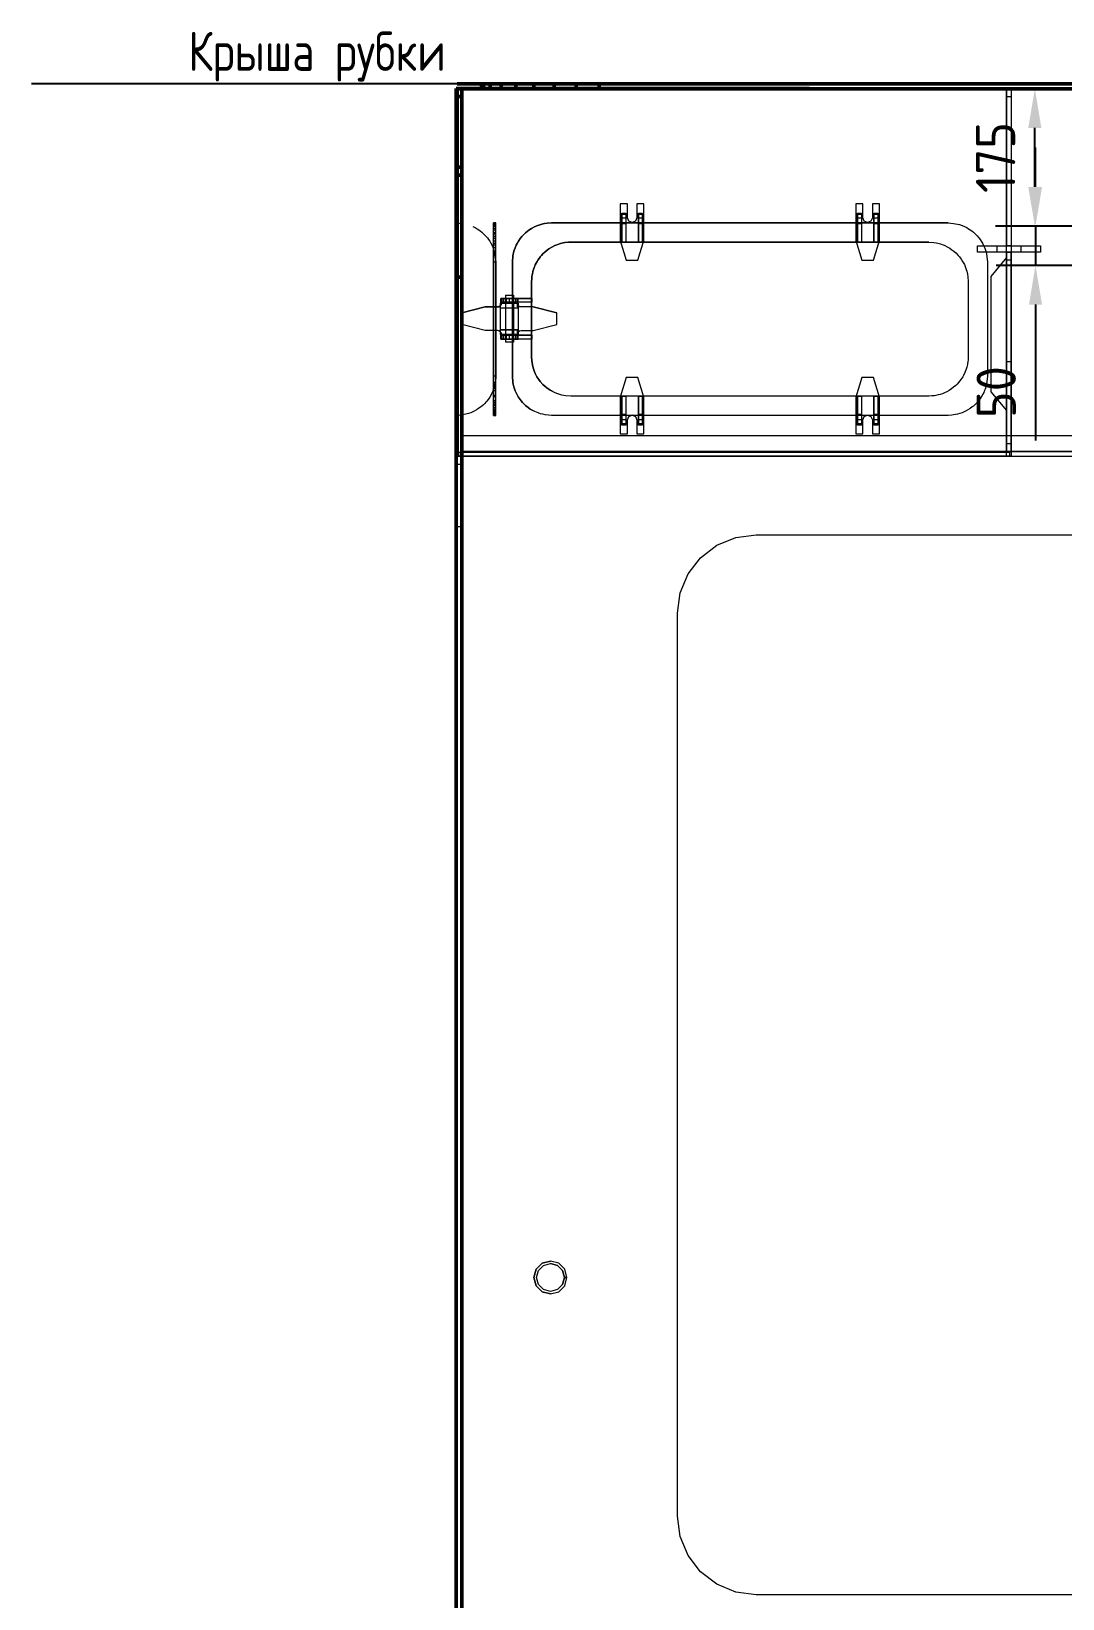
# Model space of a CAD drawing. Header units: millimetres. Extents: x -35117 to 70520, y -28859 to 27816.
# Drawn here: x 50318 to 51631, y -9067 to -7071 of the extents above; entities that cross this region are included whole.
import ezdxf

# ---------------------------------------------------------------- set-up
doc = ezdxf.new("R2010")
doc.units = ezdxf.units.MM
for name, color, linetype in [('-1102', 7, 'Continuous'), ('-1114', 7, 'Continuous'), ('-1510', 7, 'Continuous'), ('-1512', 7, 'Continuous'), ('-1513', 7, 'Continuous'), ('PIPE_VENT', 251, 'Continuous'), ('ПозицииОборудования', 7, 'Continuous')]:
    doc.layers.add(name, color=color, linetype=linetype)
doc.layers.add('Hull', color=1, linetype='Continuous', lineweight=40)
doc.layers.add('Other', color=3, linetype='Continuous', lineweight=60)
doc.styles.add('SIMPLEX', font='simplex.shx', dxfattribs={"width": 0.9, "height": 50})
doc.styles.add('ГОСТ 2.304', font='CS_Gost2304.shx')
doc.dimstyles.new('М_20 -1', dxfattribs={"dimscale": 0, "dimtxt": 50, "dimasz": 50, "dimexe": 50, "dimexo": 0, "dimgap": 25, "dimtad": 1, "dimdec": 0, "dimrnd": 5, "dimdsep": 46, "dimtxsty": 'SIMPLEX', "dimcen": 50, "dimclrd": 1, "dimclre": 1, "dimclrt": 3, "dimadec": 0, "dimazin": 0, "dimtfac": 1, "dimtdec": 0, "dimtmove": 0, "dimatfit": 3, "dimfxl": 1, "dimtolj": 1, "dimtzin": 0, "dimarcsym": 0})

# ---------------------------------------------------------------- blocks, each defined once
blk = doc.blocks.new('*D300')
at = {"layer": 'Defpoints', "color": 0, "linetype": 'Continuous'}
for p in [(51595.8, -7143.9), (51841.5, -7143.9), (51841.5, -7319)]:
    blk.add_point(p, dxfattribs=at)
at = {"layer": 'Hull', "color": 1, "linetype": 'Continuous', "lineweight": -2}
for p, q in [((51841.5, -7143.9), (51545.8, -7143.9)), ((51595.8, -7269), (51595.8, -7193.9)), ((51841.5, -7319), (51545.8, -7319))]:
    blk.add_line(p, q, dxfattribs=at)
at = {"layer": 'Hull', "color": 1, "linetype": 'Continuous'}
for points in [[(51587.4, -7193.9), (51604.1, -7193.9), (51595.8, -7143.9)], [(51587.4, -7269), (51604.1, -7269), (51595.8, -7319)]]:
    blk.add_solid(points, dxfattribs=at)
at = {"layer": 'Hull', "color": 3, "linetype": 'Continuous', "lineweight": 9, "insert": (51545.8, -7231.5), "char_height": 50, "attachment_point": 5, "rotation": 90, "style": 'SIMPLEX'}
blk.add_mtext('\\A1;175', dxfattribs=at)
blk = doc.blocks.new('*D301')
at = {"layer": 'Defpoints', "color": 0, "linetype": 'Continuous'}
for p in [(51596.6, -7319), (51841.5, -7319), (51841.5, -7368.9)]:
    blk.add_point(p, dxfattribs=at)
at = {"layer": 'Hull', "color": 1, "linetype": 'Continuous', "lineweight": -2}
for p, q in [((51596.6, -7269), (51596.6, -7219)), ((51841.5, -7319), (51546.6, -7319)), ((51596.6, -7319), (51596.6, -7368.9)), ((51841.5, -7368.9), (51546.6, -7368.9)), ((51596.6, -7418.9), (51596.6, -7591.8))]:
    blk.add_line(p, q, dxfattribs=at)
at = {"layer": 'Hull', "color": 1, "linetype": 'Continuous'}
for points in [[(51588.3, -7269), (51605, -7269), (51596.6, -7319)], [(51588.3, -7418.9), (51605, -7418.9), (51596.6, -7368.9)]]:
    blk.add_solid(points, dxfattribs=at)
at = {"layer": 'Hull', "color": 3, "linetype": 'Continuous', "lineweight": 9, "insert": (51546.6, -7530.3), "char_height": 50, "attachment_point": 5, "rotation": 90, "style": 'SIMPLEX'}
blk.add_mtext('\\A1;50', dxfattribs=at)

msp = doc.modelspace()

# ---------------------------------------------------------------- linework, layer by layer
at = {"layer": '-1102', "color": 3, "lineweight": 0}
msp.add_line((50865.813, -7633.896), (50865.813, -7641.898), dxfattribs=at)
at = {"layer": '-1114', "color": 4, "lineweight": 0}
for p, q in [((50859.811, -7611.896), (50859.811, -7621.897)), ((50859.811, -7621.897), (50865.813, -7621.897)), ((50859.811, -7621.897), (50859.811, -7701.899))]:
    msp.add_line(p, q, dxfattribs=at)
for points in [[(50859.811, -7611.896), (50865.813, -7611.896), (50865.813, -7621.897)], [(50859.811, -7701.899), (50859.811, -7626.899), (50859.811, -7611.896)], [(50865.813, -7621.897), (50865.813, -7701.899), (50859.811, -7701.899)]]:
    msp.add_lwpolyline(points, dxfattribs=at)
at = {"layer": '-1510', "color": 2, "lineweight": 0}
for p, q in [((50951.345, -7324.143), (50947.127, -7327.494)), ((50954.519, -7322.065), (50951.345, -7324.143)), ((50959.234, -7319.559), (50954.519, -7322.065)), ((50961.559, -7318.549), (50959.234, -7319.559)), ((50964.126, -7317.588), (50961.559, -7318.549)), ((50967.751, -7316.501), (50964.126, -7317.588)), ((50936.248, -7341.269), (50935.186, -7343.366)), ((50938.189, -7337.961), (50936.248, -7341.269)), ((50940.417, -7334.76), (50938.189, -7337.961)), ((50942.449, -7332.242), (50940.417, -7334.76)), ((50945.318, -7329.181), (50942.449, -7332.242)), ((50947.127, -7327.494), (50945.318, -7329.181)), ((50961.861, -7363.801), (50960.479, -7366.279)), ((50962.874, -7362.171), (50961.861, -7363.801)), ((50964.306, -7360.087), (50962.874, -7362.171)), ((50965.887, -7358.014), (50964.306, -7360.087)), ((50967.379, -7356.25), (50965.887, -7358.014)), ((50955.038, -7384.65), (50954.897, -7386.475)), ((50955.196, -7383.213), (50955.038, -7384.65)), ((50955.434, -7381.525), (50955.196, -7383.213)), ((50955.843, -7379.297), (50955.434, -7381.525)), ((50956.225, -7377.591), (50955.843, -7379.297)), ((50956.487, -7376.563), (50956.225, -7377.591)), ((50957.162, -7374.247), (50956.487, -7376.563)), ((50958.156, -7371.415), (50957.162, -7374.247)), ((50958.709, -7370.047), (50958.156, -7371.415)), ((50959.46, -7368.345), (50958.709, -7370.047)), ((50960.479, -7366.279), (50959.46, -7368.345)), ((50954.897, -7386.475), (50954.812, -7389.399)), ((50865.743, -7429.398), (50865.743, -7444.397))]:
    msp.add_line(p, q, dxfattribs=at)
at = {"layer": '-1512', "color": 6, "lineweight": 0}
for p, q in [((51566.036, -7137.897), (51560.833, -7137.897)), ((51573.821, -7137.897), (51566.036, -7137.897)), ((51583.007, -7137.897), (51582.638, -7137.897)), ((51583.495, -7137.897), (51583.007, -7137.897)), ((51599.978, -7137.897), (51592.19, -7137.897)), ((51604.006, -7137.897), (51603.734, -7137.897)), ((51607.006, -7137.897), (51605.178, -7137.897))]:
    msp.add_line(p, q, dxfattribs=at)
for points in [[(51583.007, -7137.897), (51582.638, -7137.897), (51573.821, -7137.897)], [(51592.19, -7137.897), (51583.495, -7137.897), (51583.007, -7137.897)], [(51605.178, -7137.897), (51604.006, -7137.897), (51603.734, -7137.897), (51599.978, -7137.897)]]:
    msp.add_lwpolyline(points, dxfattribs=at)
at = {"layer": '-1513', "color": 2, "lineweight": 0}
for p, q in [((51559.817, -7143.897), (51565.816, -7143.897)), ((50865.813, -7611.896), (50859.811, -7611.896)), ((50861.956, -7611.911), (50861.956, -7606.913)), ((50861.956, -7611.911), (50861.956, -7606.913))]:
    msp.add_line(p, q, dxfattribs=at)
at = {"layer": 'Hull', "color": 4, "linetype": 'Continuous', "lineweight": 50}
for p, q in [((50890.813, -7143.897), (50858.59, -7143.897)), ((50858.59, -7143.897), (50858.59, -7143.897)), ((51308.608, -7143.723), (50858.694, -7143.561)), ((50858.694, -7143.561), (51308.608, -7143.723)), ((50858.694, -7143.561), (50858.694, -7143.561)), ((50858.813, -9736.896), (50858.813, -7143.897)), ((50859.811, -7137.897), (50890.813, -7137.897)), ((50859.811, -7137.897), (50865.813, -7137.897)), ((50859.811, -7611.896), (50859.811, -7143.897)), ((50859.811, -7143.897), (50865.813, -7143.897)), ((50859.811, -7611.896), (50859.811, -7143.897)), ((50859.811, -7243.897), (50859.811, -7143.897)), ((51765.813, -7137.897), (50865.813, -7137.897)), ((50865.813, -7143.897), (50865.813, -7611.896)), ((50890.813, -7137.897), (50890.813, -7143.897)), ((50890.813, -7143.897), (50890.813, -7137.897)), ((50890.813, -7137.897), (50893.694, -7137.897)), ((50893.694, -7143.897), (50890.813, -7143.897)), ((50893.694, -7137.897), (50893.694, -7143.897)), ((50893.694, -7137.897), (50902.23, -7137.897)), ((50902.23, -7143.897), (50893.694, -7143.897)), ((50902.23, -7137.897), (50902.23, -7143.897)), ((50902.23, -7137.897), (50916.091, -7137.897)), ((50916.091, -7143.897), (50902.23, -7143.897)), ((50916.091, -7137.897), (50916.091, -7143.897)), ((50916.091, -7137.897), (50934.746, -7137.897)), ((50934.746, -7143.897), (50916.091, -7143.897)), ((50934.746, -7137.897), (50934.746, -7143.897)), ((50934.746, -7137.897), (50957.476, -7137.897)), ((50957.476, -7143.897), (50934.746, -7143.897)), ((50957.476, -7137.897), (50957.476, -7143.897)), ((50957.476, -7137.897), (50983.41, -7137.897)), ((50983.41, -7143.897), (50957.476, -7143.897)), ((50983.41, -7137.897), (50983.41, -7143.897)), ((50983.41, -7137.897), (51011.547, -7137.897)), ((51011.547, -7143.897), (50983.41, -7143.897)), ((51011.547, -7137.897), (51011.547, -7143.897)), ((51011.547, -7137.897), (51040.813, -7137.897)), ((51040.813, -7143.897), (51011.547, -7143.897)), ((51040.813, -7143.897), (51040.813, -7137.897)), ((51040.813, -7137.897), (51765.813, -7137.897)), ((51040.813, -7143.897), (51040.813, -7137.897)), ((51040.813, -7137.897), (51040.813, -7143.897)), ((51765.813, -7143.897), (51040.813, -7143.897)), ((50865.813, -7153.898), (50859.811, -7153.898)), ((50865.813, -7253.898), (50859.811, -7253.898))]:
    msp.add_line(p, q, dxfattribs=at)
at = {"layer": 'Hull', "color": 86, "linetype": 'Continuous', "lineweight": 9}
for p, q in [((51559.811, -7143.897), (51559.811, -7343.897)), ((51559.817, -7611.896), (51559.817, -7143.897)), ((51559.817, -7611.896), (51559.817, -7143.897)), ((51565.816, -7143.897), (51565.816, -7611.896)), ((51559.811, -7153.898), (51565.813, -7153.898)), ((51522.811, -7351.899), (51522.811, -7343.897)), ((51522.811, -7343.897), (51547.811, -7343.897)), ((51522.811, -7351.899), (51522.811, -7343.897)), ((51547.811, -7351.899), (51547.811, -7343.897)), ((51547.811, -7343.897), (51577.813, -7343.897)), ((51577.813, -7343.897), (51577.813, -7351.899)), ((51577.813, -7343.897), (51602.813, -7343.897)), ((51602.813, -7343.897), (51602.813, -7351.899)), ((51547.811, -7351.899), (51522.811, -7351.899)), ((51559.811, -7359.049), (51539.812, -7382.883)), ((51577.813, -7351.899), (51547.811, -7351.899)), ((51559.811, -7595.899), (51559.811, -7351.899)), ((51559.811, -7351.899), (51559.811, -7361.896)), ((51559.811, -7553.748), (51559.811, -7359.049)), ((51559.811, -7361.896), (51565.813, -7361.896)), ((51559.811, -7361.896), (51559.811, -7491.898)), ((51602.813, -7351.899), (51577.813, -7351.899)), ((51539.812, -7382.883), (51539.812, -7529.911)), ((51539.812, -7529.911), (51559.811, -7553.748)), ((51559.811, -7595.899), (51565.813, -7595.899)), ((51559.811, -7605.896), (51559.811, -7595.899)), ((50858.59, -7611.896), (51765.813, -7611.896)), ((50861.956, -7606.913), (51563.326, -7606.913)), ((51563.326, -7611.911), (50861.956, -7611.911)), ((51765.813, -7605.896), (50865.813, -7605.896)), ((51565.816, -7611.896), (51559.817, -7611.896)), ((51563.326, -7606.913), (51563.326, -7611.911))]:
    msp.add_line(p, q, dxfattribs=at)
at = {"layer": 'Hull', "color": 4, "linetype": 'Continuous', "lineweight": 50}
for points in [[(50858.694, -9736.921), (50858.694, -9736.921), (50858.694, -7143.561), (50858.694, -7143.561)], [(50858.813, -7143.897), (50858.813, -7153.898), (50858.813, -9726.899), (50858.813, -9736.896)], [(50858.813, -7143.897), (50865.813, -7143.897), (50865.813, -9736.896), (50858.813, -9736.896)], [(50859.811, -7143.897), (50865.813, -7143.897), (50865.813, -7153.898)], [(50859.811, -7143.897), (50859.811, -7153.898), (50859.811, -7243.897)], [(50865.813, -7153.898), (50865.813, -7243.897), (50859.811, -7243.897)], [(50865.813, -7253.898), (50865.813, -7243.897), (50859.811, -7243.897)], [(50859.811, -7243.897), (50859.811, -7275.138), (50859.811, -7383.896)], [(50859.811, -7383.896), (50859.811, -7253.898), (50859.811, -7243.897)], [(50859.811, -7383.896), (50865.813, -7383.896), (50865.813, -7253.898)]]:
    msp.add_lwpolyline(points, dxfattribs=at)
at = {"layer": 'Hull', "color": 86, "linetype": 'Continuous', "lineweight": 9}
for points in [[(51559.811, -7143.897), (51565.813, -7143.897), (51565.813, -7153.898)], [(51559.811, -7343.897), (51559.811, -7153.898), (51559.811, -7143.897)], [(51565.813, -7153.898), (51565.813, -7343.897), (51559.811, -7343.897)], [(51559.811, -7359.049), (51539.812, -7382.883), (51539.812, -7529.911), (51559.811, -7553.748)], [(51565.813, -7595.899), (51565.813, -7351.899), (51559.811, -7351.899)], [(51559.811, -7351.899), (51559.811, -7560.898), (51559.811, -7562.8), (51559.811, -7568.219), (51559.811, -7576.331), (51559.811, -7585.898), (51559.811, -7605.896)], [(51559.811, -7351.899), (51565.813, -7351.899), (51565.813, -7361.896)], [(51559.811, -7491.898), (51559.811, -7483.136), (51559.811, -7351.899)], [(51565.813, -7361.896), (51565.813, -7491.898), (51559.811, -7491.898)], [(50865.813, -7605.896), (51765.813, -7605.896), (51765.813, -7585.898), (50865.813, -7585.898)], [(51559.811, -7605.896), (51565.813, -7605.896), (51565.813, -7595.899)]]:
    msp.add_lwpolyline(points, dxfattribs=at)
at = {"layer": 'Other', "color": 5, "linetype": 'Continuous', "lineweight": 20}
for p, q in [((51190.813, -7725.297), (51214.931, -7715.305)), ((51214.931, -7715.305), (51240.813, -7711.896)), ((51240.813, -7711.896), (51765.813, -7711.896)), ((51154.211, -7761.896), (51170.101, -7741.187)), ((51170.101, -7741.187), (51190.813, -7725.297)), ((51144.219, -7786.014), (51154.211, -7761.896)), ((51140.813, -7811.896), (51144.219, -7786.014)), ((51140.813, -7943.897), (51140.813, -7811.896)), ((51140.813, -8961.896), (51140.813, -7943.897)), ((51144.219, -8987.781), (51140.813, -8961.896)), ((51154.211, -9011.896), (51144.219, -8987.781)), ((51170.101, -9032.605), (51154.211, -9011.896)), ((51190.813, -9048.499), (51170.101, -9032.605)), ((51214.931, -9058.49), (51190.813, -9048.499)), ((51240.813, -9061.896), (51214.931, -9058.49)), ((51765.813, -9061.896), (51240.813, -9061.896))]:
    msp.add_line(p, q, dxfattribs=at)
at = {"layer": 'PIPE_VENT', "color": 251, "linetype": 'Continuous', "lineweight": 5}
for p, q in [((51076.812, -7290.397), (51067.812, -7290.397)), ((51067.812, -7290.397), (51067.812, -7337.397)), ((51074.813, -7304.123), (51069.811, -7304.123)), ((51074.813, -7304.123), (51074.813, -7308.963)), ((51088.811, -7290.397), (51088.811, -7308.399)), ((51097.811, -7290.397), (51088.811, -7290.397)), ((51097.811, -7290.397), (51088.811, -7290.397)), ((51095.812, -7304.123), (51090.813, -7304.123)), ((51095.812, -7304.123), (51095.812, -7308.963)), ((51376.812, -7290.397), (51367.812, -7290.397)), ((51367.812, -7290.397), (51367.812, -7337.397)), ((51374.813, -7304.123), (51369.811, -7304.123)), ((51374.813, -7304.123), (51374.813, -7308.963)), ((51388.811, -7290.397), (51388.811, -7308.399)), ((51397.811, -7290.397), (51388.811, -7290.397)), ((51397.811, -7290.397), (51388.811, -7290.397)), ((51395.812, -7304.123), (51390.813, -7304.123)), ((51395.812, -7304.123), (51395.812, -7308.963)), ((50859.313, -7314.896), (50866.311, -7315.39)), ((50909.313, -7315.201), (50906.313, -7315.201)), ((50909.313, -7315.696), (50906.313, -7315.696)), ((50909.313, -7316.501), (50906.313, -7316.501)), ((50909.313, -7317.588), (50906.313, -7317.588)), ((50909.313, -7318.549), (50906.313, -7318.549)), ((50909.313, -7319.559), (50906.313, -7319.559)), ((50909.313, -7322.065), (50906.313, -7322.065)), ((50909.313, -7324.143), (50906.313, -7324.143)), ((50909.313, -7315.696), (50909.313, -7315.201)), ((50909.313, -7316.501), (50909.313, -7315.696)), ((50909.313, -7317.588), (50909.313, -7316.501)), ((50909.313, -7318.549), (50909.313, -7317.588)), ((50909.313, -7319.559), (50909.313, -7318.549)), ((50909.313, -7322.065), (50909.313, -7319.559)), ((50909.313, -7324.143), (50909.313, -7322.065)), ((50909.313, -7327.494), (50909.313, -7324.143)), ((50971.407, -7315.696), (50967.751, -7316.501)), ((50974.795, -7315.201), (50971.407, -7315.696)), ((50980.312, -7314.896), (50974.795, -7315.201)), ((51485.311, -7314.896), (50980.312, -7314.896)), ((51074.813, -7308.963), (51069.811, -7308.963)), ((51069.811, -7315.763), (51069.811, -7339.399)), ((51087.054, -7312.641), (51082.812, -7314.399)), ((51088.811, -7308.399), (51087.054, -7312.641)), ((51095.812, -7308.963), (51090.813, -7308.963)), ((51090.813, -7315.763), (51090.813, -7339.399)), ((51374.813, -7308.963), (51369.811, -7308.963)), ((51369.811, -7315.763), (51369.811, -7339.399)), ((51387.054, -7312.641), (51382.812, -7314.399)), ((51388.811, -7308.399), (51387.054, -7312.641)), ((51395.812, -7308.963), (51390.813, -7308.963)), ((51390.813, -7315.763), (51390.813, -7339.399)), ((51485.311, -7314.896), (51492.312, -7315.39)), ((50909.313, -7327.494), (50906.313, -7327.494)), ((50909.313, -7329.181), (50906.313, -7329.181)), ((50909.313, -7332.242), (50906.313, -7332.242)), ((50909.313, -7334.76), (50906.313, -7334.76)), ((50909.313, -7337.961), (50906.313, -7337.961)), ((50909.313, -7341.269), (50906.313, -7341.269)), ((50909.313, -7343.366), (50906.313, -7343.366)), ((50909.313, -7329.181), (50909.313, -7327.494)), ((50909.313, -7332.242), (50909.313, -7329.181)), ((50909.313, -7334.76), (50909.313, -7332.242)), ((50909.313, -7337.961), (50909.313, -7334.76)), ((50909.313, -7341.269), (50909.313, -7337.961)), ((50909.313, -7343.366), (50909.313, -7341.269)), ((50909.313, -7346.488), (50909.313, -7343.366)), ((50935.186, -7343.366), (50933.825, -7346.488)), ((50984.304, -7343.796), (50980.706, -7345.591)), ((50986.877, -7342.725), (50984.304, -7343.796)), ((50991.54, -7341.19), (50986.877, -7342.725)), ((50994.961, -7340.375), (50991.54, -7341.19)), ((50997.143, -7339.991), (50994.961, -7340.375)), ((51001.641, -7339.496), (50997.143, -7339.991)), ((51004.812, -7339.399), (51001.641, -7339.496)), ((51460.811, -7339.399), (51004.812, -7339.399)), ((51067.812, -7337.397), (51075.313, -7362.397)), ((51367.812, -7337.397), (51375.313, -7362.397)), ((51460.811, -7339.399), (51467.123, -7339.795)), ((50909.313, -7346.488), (50906.313, -7346.488)), ((50909.313, -7350.721), (50906.313, -7350.721)), ((50909.313, -7356.617), (50906.313, -7356.617)), ((50909.313, -7364.896), (50906.313, -7364.896)), ((50909.313, -7350.721), (50909.313, -7346.488)), ((50909.313, -7356.617), (50909.313, -7350.721)), ((50909.313, -7364.896), (50909.313, -7356.617)), ((50909.313, -7509.897), (50909.313, -7364.896)), ((50931.002, -7356.617), (50930.312, -7364.896)), ((50930.312, -7364.896), (50930.312, -7509.897)), ((50932.363, -7350.721), (50931.002, -7356.617)), ((50933.825, -7346.488), (50932.363, -7350.721)), ((50969.112, -7354.389), (50967.379, -7356.25)), ((50972.1, -7351.581), (50969.112, -7354.389)), ((50974.657, -7349.515), (50972.1, -7351.581)), ((50976.678, -7348.063), (50974.657, -7349.515)), ((50980.706, -7345.591), (50976.678, -7348.063)), ((50954.812, -7389.399), (50954.812, -7485.398)), ((50895.742, -7421.897), (50865.743, -7429.398)), ((50911.242, -7421.897), (50895.742, -7421.897)), ((50913.155, -7421.515), (50911.242, -7421.897)), ((50914.779, -7420.432), (50913.155, -7421.515)), ((50915.862, -7418.808), (50914.779, -7420.432)), ((50914.931, -7416.898), (50914.931, -7422.898)), ((50914.931, -7416.898), (50914.931, -7422.898)), ((50936.931, -7416.898), (50914.931, -7416.898)), ((50936.431, -7416.898), (50914.931, -7416.898)), ((50914.931, -7416.898), (50914.931, -7456.897)), ((50915.743, -7410.898), (50915.743, -7416.898)), ((50915.749, -7410.898), (50915.743, -7410.898)), ((50915.743, -7416.898), (50915.749, -7416.898)), ((50915.749, -7410.898), (50915.749, -7416.898)), ((50916.588, -7410.898), (50915.749, -7410.898)), ((50915.749, -7416.898), (50916.588, -7416.898)), ((50916.244, -7416.898), (50915.862, -7418.808)), ((50937.743, -7416.898), (50916.244, -7416.898)), ((50916.588, -7410.898), (50916.588, -7416.898)), ((50918.972, -7410.898), (50916.588, -7410.898)), ((50916.588, -7416.898), (50918.972, -7416.898)), ((50916.607, -7415.897), (50916.607, -7410.898)), ((50918.99, -7415.897), (50916.607, -7415.897)), ((50918.972, -7410.898), (50918.972, -7416.898)), ((50922.542, -7410.898), (50918.972, -7410.898)), ((50918.972, -7416.898), (50922.542, -7416.898)), ((50918.99, -7415.897), (50918.99, -7410.898)), ((50922.561, -7415.897), (50918.99, -7415.897)), ((50921.624, -7406.897), (50931.624, -7406.897)), ((50921.624, -7406.897), (50921.624, -7466.898)), ((50922.542, -7410.898), (50922.542, -7416.898)), ((50926.751, -7410.898), (50922.542, -7410.898)), ((50922.542, -7416.898), (50926.751, -7416.898)), ((50922.561, -7415.897), (50922.561, -7410.898)), ((50926.769, -7415.897), (50922.561, -7415.897)), ((50926.751, -7416.898), (50926.751, -7410.898)), ((50930.962, -7410.898), (50926.751, -7410.898)), ((50926.751, -7416.898), (50930.962, -7416.898)), ((50926.769, -7415.897), (50926.769, -7410.898)), ((50930.962, -7416.898), (50930.962, -7410.898)), ((50934.53, -7410.898), (50930.962, -7410.898)), ((50930.962, -7416.898), (50934.53, -7416.898)), ((50931.624, -7406.897), (50931.624, -7466.898)), ((50934.53, -7416.898), (50934.53, -7410.898)), ((50936.913, -7410.898), (50934.53, -7410.898)), ((50934.53, -7416.898), (50936.913, -7416.898)), ((50936.431, -7416.898), (50936.812, -7418.808)), ((50936.913, -7416.898), (50936.913, -7410.898)), ((50937.749, -7410.898), (50936.913, -7410.898)), ((50936.913, -7416.898), (50937.749, -7416.898)), ((50937.743, -7416.898), (50937.743, -7456.897)), ((50937.749, -7416.898), (50937.749, -7410.898)), ((50956.933, -7421.897), (50941.433, -7421.897)), ((50956.933, -7421.897), (50986.931, -7429.398)), ((50914.779, -7453.364), (50915.862, -7454.984)), ((50914.931, -7450.898), (50914.931, -7456.897)), ((50914.931, -7450.898), (50914.931, -7456.897)), ((50936.931, -7450.898), (50914.931, -7450.898)), ((50915.743, -7456.897), (50915.743, -7462.897)), ((50915.749, -7456.897), (50915.743, -7456.897)), ((50915.743, -7462.897), (50915.749, -7462.897)), ((50915.749, -7456.897), (50915.749, -7462.897)), ((50916.588, -7456.897), (50915.749, -7456.897)), ((50915.749, -7462.897), (50916.588, -7462.897)), ((50915.862, -7454.984), (50916.244, -7456.897)), ((50937.743, -7456.897), (50916.244, -7456.897)), ((50916.588, -7456.897), (50916.588, -7462.897)), ((50918.972, -7456.897), (50916.588, -7456.897)), ((50916.588, -7462.897), (50918.972, -7462.897)), ((50916.607, -7462.897), (50916.607, -7457.898)), ((50918.99, -7462.897), (50916.607, -7462.897)), ((50918.972, -7456.897), (50918.972, -7462.897)), ((50922.542, -7456.897), (50918.972, -7456.897)), ((50918.972, -7462.897), (50922.542, -7462.897)), ((50918.99, -7462.897), (50918.99, -7457.898)), ((50922.561, -7462.897), (50918.99, -7462.897)), ((50922.542, -7456.897), (50922.542, -7462.897)), ((50926.751, -7456.897), (50922.542, -7456.897)), ((50922.542, -7462.897), (50926.751, -7462.897)), ((50922.561, -7462.897), (50922.561, -7457.898)), ((50926.769, -7462.897), (50922.561, -7462.897)), ((50926.751, -7462.897), (50926.751, -7456.897)), ((50930.962, -7456.897), (50926.751, -7456.897)), ((50926.751, -7462.897), (50930.962, -7462.897)), ((50926.769, -7462.897), (50926.769, -7457.898)), ((50930.962, -7462.897), (50930.962, -7456.897)), ((50934.53, -7456.897), (50930.962, -7456.897)), ((50930.962, -7462.897), (50934.53, -7462.897)), ((50934.53, -7462.897), (50934.53, -7456.897)), ((50936.913, -7456.897), (50934.53, -7456.897)), ((50934.53, -7462.897), (50936.913, -7462.897)), ((50936.913, -7462.897), (50936.913, -7456.897)), ((50937.749, -7456.897), (50936.913, -7456.897)), ((50936.913, -7462.897), (50937.749, -7462.897)), ((50937.749, -7462.897), (50937.749, -7456.897)), ((50931.624, -7466.898), (50921.624, -7466.898)), ((50954.812, -7485.398), (50955.035, -7490.107)), ((50955.035, -7490.107), (50955.413, -7493.125)), ((50955.413, -7493.125), (50956.298, -7497.498)), ((50956.298, -7497.498), (50957.217, -7500.715)), ((50957.217, -7500.715), (50958.166, -7503.4)), ((50958.166, -7503.4), (50959.49, -7506.513)), ((50909.313, -7509.897), (50906.313, -7509.897)), ((50909.313, -7518.146), (50906.313, -7518.146)), ((50909.313, -7520.276), (50906.313, -7520.276)), ((50909.313, -7522.107), (50906.313, -7522.107)), ((50909.313, -7523.639), (50906.313, -7523.639)), ((50909.313, -7518.146), (50909.313, -7509.897)), ((50909.313, -7520.276), (50909.313, -7518.146)), ((50909.313, -7522.107), (50909.313, -7520.276)), ((50909.313, -7523.639), (50909.313, -7522.107)), ((50909.313, -7526.023), (50909.313, -7523.639)), ((50930.312, -7509.897), (50930.999, -7518.146)), ((50930.999, -7518.146), (50931.402, -7520.276)), ((50931.402, -7520.276), (50931.826, -7522.107)), ((50931.826, -7522.107), (50932.238, -7523.639)), ((50932.238, -7523.639), (50932.983, -7526.023)), ((50959.49, -7506.513), (50961.66, -7510.654)), ((50961.66, -7510.654), (50963.97, -7514.24)), ((50963.97, -7514.24), (50965.887, -7516.776)), ((50965.887, -7516.776), (50969.305, -7520.6)), ((50969.305, -7520.6), (50971.444, -7522.635)), ((50971.444, -7522.635), (50974.709, -7525.321)), ((51075.313, -7511.649), (51067.812, -7536.649)), ((51375.313, -7511.649), (51367.812, -7536.649)), ((50909.313, -7526.023), (50906.313, -7526.023)), ((50909.313, -7528.519), (50906.313, -7528.519)), ((50909.313, -7534.543), (50906.313, -7534.543)), ((50909.313, -7536.332), (50906.313, -7536.332)), ((50909.313, -7541.605), (50906.313, -7541.605)), ((50909.313, -7543.409), (50906.313, -7543.409)), ((50909.313, -7528.519), (50909.313, -7526.023)), ((50909.313, -7534.543), (50909.313, -7528.519)), ((50909.313, -7536.332), (50909.313, -7534.543)), ((50909.313, -7541.605), (50909.313, -7536.332)), ((50909.313, -7543.409), (50909.313, -7541.605)), ((50909.313, -7545.527), (50909.313, -7543.409)), ((50932.983, -7526.023), (50933.91, -7528.519)), ((50933.91, -7528.519), (50936.809, -7534.543)), ((50936.809, -7534.543), (50937.871, -7536.332)), ((50937.871, -7536.332), (50941.653, -7541.605)), ((50941.653, -7541.605), (50943.206, -7543.409)), ((50943.206, -7543.409), (50945.232, -7545.527)), ((50974.709, -7525.321), (50976.534, -7526.633)), ((50976.534, -7526.633), (50978.255, -7527.762)), ((50978.255, -7527.762), (50980.111, -7528.87)), ((51067.812, -7536.649), (51067.812, -7583.646)), ((51069.811, -7535.398), (51069.811, -7559.031)), ((51090.813, -7535.398), (51090.813, -7559.031)), ((51367.812, -7536.649), (51367.812, -7583.646)), ((51369.811, -7535.398), (51369.811, -7559.031)), ((51390.813, -7535.398), (51390.813, -7559.031)), ((50909.313, -7545.527), (50906.313, -7545.527)), ((50909.313, -7547.245), (50906.313, -7547.245)), ((50909.313, -7549.936), (50906.313, -7549.936)), ((50909.313, -7551.859), (50906.313, -7551.859)), ((50909.313, -7553.824), (50906.313, -7553.824)), ((50909.313, -7555.048), (50906.313, -7555.048)), ((50909.313, -7556.864), (50906.313, -7556.864)), ((50909.313, -7557.816), (50906.313, -7557.816)), ((50909.313, -7558.588), (50906.313, -7558.588)), ((50909.313, -7559.217), (50906.313, -7559.217)), ((50909.313, -7559.723), (50906.313, -7559.723)), ((50909.313, -7547.245), (50909.313, -7545.527)), ((50909.313, -7549.936), (50909.313, -7547.245)), ((50909.313, -7551.859), (50909.313, -7549.936)), ((50909.313, -7553.824), (50909.313, -7551.859)), ((50909.313, -7555.048), (50909.313, -7553.824)), ((50909.313, -7556.864), (50909.313, -7555.048)), ((50909.313, -7557.816), (50909.313, -7556.864)), ((50909.313, -7558.588), (50909.313, -7557.816)), ((50909.313, -7559.217), (50909.313, -7558.588)), ((50909.313, -7559.723), (50909.313, -7559.217)), ((50945.232, -7545.527), (50947.066, -7547.245)), ((50947.066, -7547.245), (50950.365, -7549.936)), ((50950.365, -7549.936), (50953.127, -7551.859)), ((50953.127, -7551.859), (50956.426, -7553.824)), ((51087.054, -7561.405), (51082.812, -7559.647)), ((51087.054, -7561.405), (51088.811, -7565.647)), ((51387.054, -7561.405), (51382.812, -7559.647)), ((51387.054, -7561.405), (51388.811, -7565.647)), ((51067.812, -7583.646), (51076.812, -7583.646)), ((51074.813, -7565.83), (51069.811, -7565.83)), ((51074.813, -7570.67), (51069.811, -7570.67)), ((51074.813, -7565.83), (51074.813, -7570.67)), ((51088.811, -7565.647), (51088.811, -7583.646)), ((51088.811, -7583.646), (51097.811, -7583.646)), ((51088.811, -7583.646), (51097.811, -7583.646)), ((51095.812, -7565.83), (51090.813, -7565.83)), ((51095.812, -7570.67), (51090.813, -7570.67)), ((51095.812, -7565.83), (51095.812, -7570.67)), ((51367.812, -7583.646), (51376.812, -7583.646)), ((51374.813, -7565.83), (51369.811, -7565.83)), ((51374.813, -7570.67), (51369.811, -7570.67)), ((51374.813, -7565.83), (51374.813, -7570.67)), ((51388.811, -7565.647), (51388.811, -7583.646)), ((51388.811, -7583.646), (51397.811, -7583.646)), ((51388.811, -7583.646), (51397.811, -7583.646)), ((51395.812, -7565.83), (51390.813, -7565.83)), ((51395.812, -7570.67), (51390.813, -7570.67)), ((51395.812, -7565.83), (51395.812, -7570.67)), ((50960.625, -8647.397), (50968.31, -8639.71)), ((50968.31, -8639.71), (50978.811, -8636.896)), ((50987.71, -8642.481), (50978.811, -8640.098)), ((50994.225, -8648.996), (50987.71, -8642.481)), ((50957.812, -8657.898), (50960.625, -8647.397)), ((50960.625, -8668.396), (50957.812, -8657.898)), ((50996.612, -8657.898), (50994.225, -8648.996)), ((50994.225, -8666.797), (50996.612, -8657.898)), ((50968.31, -8676.084), (50960.625, -8668.396)), ((50978.811, -8678.898), (50968.31, -8676.084)), ((50987.71, -8673.313), (50978.811, -8675.699)), ((50987.71, -8673.313), (50994.225, -8666.797))]:
    msp.add_line(p, q, dxfattribs=at)
for points in [[(51076.812, -7290.397), (51067.812, -7290.397), (51067.812, -7337.397), (51075.313, -7362.397)], [(51069.811, -7302.372), (51074.813, -7302.372), (51074.813, -7304.123)], [(51069.811, -7339.399), (51069.811, -7315.763), (51069.811, -7308.963), (51069.811, -7304.123), (51069.811, -7302.372)], [(51069.811, -7302.372), (51069.811, -7304.123), (51069.811, -7308.963), (51069.811, -7315.763)], [(51075.313, -7362.397), (51090.313, -7362.397), (51097.811, -7337.397), (51097.811, -7290.397)], [(51078.57, -7312.641), (51076.812, -7308.399), (51076.812, -7290.397)], [(51088.811, -7290.397), (51088.811, -7308.399), (51087.054, -7312.641), (51082.812, -7314.399), (51078.57, -7312.641)], [(51090.813, -7302.372), (51095.812, -7302.372), (51095.812, -7304.123)], [(51090.813, -7339.399), (51090.813, -7315.763), (51090.813, -7308.963), (51090.813, -7304.123), (51090.813, -7302.372)], [(51090.813, -7302.372), (51090.813, -7304.123), (51090.813, -7308.963), (51090.813, -7315.763)], [(51376.812, -7290.397), (51367.812, -7290.397), (51367.812, -7337.397), (51375.313, -7362.397)], [(51369.811, -7302.372), (51374.813, -7302.372), (51374.813, -7304.123)], [(51369.811, -7339.399), (51369.811, -7315.763), (51369.811, -7308.963), (51369.811, -7304.123), (51369.811, -7302.372)], [(51369.811, -7302.372), (51369.811, -7304.123), (51369.811, -7308.963), (51369.811, -7315.763)], [(51375.313, -7362.397), (51390.313, -7362.397), (51397.811, -7337.397), (51397.811, -7290.397)], [(51378.57, -7312.641), (51376.812, -7308.399), (51376.812, -7290.397)], [(51388.811, -7290.397), (51388.811, -7308.399), (51387.054, -7312.641), (51382.812, -7314.399), (51378.57, -7312.641)], [(51390.813, -7302.372), (51395.812, -7302.372), (51395.812, -7304.123)], [(51390.813, -7339.399), (51390.813, -7315.763), (51390.813, -7308.963), (51390.813, -7304.123), (51390.813, -7302.372)], [(51390.813, -7302.372), (51390.813, -7304.123), (51390.813, -7308.963), (51390.813, -7315.763)], [(50880.129, -7319.437), (50882.952, -7320.838), (50885.329, -7322.199), (50887.49, -7323.594), (50889.348, -7324.924), (50891.512, -7326.645), (50893.27, -7328.199), (50896.221, -7331.168), (50898.598, -7333.967), (50899.981, -7335.807), (50901.62, -7338.248), (50902.95, -7340.488), (50904.592, -7343.692), (50905.929, -7346.817), (50907.25, -7350.681), (50908.163, -7354.242), (50909.313, -7364.896), (50909.313, -7509.897), (50908.764, -7517.286), (50907.549, -7523.057), (50906.917, -7525.187), (50906.377, -7526.774), (50905.425, -7529.227), (50904.708, -7530.857), (50903.643, -7533.021), (50901.552, -7536.649), (50899.343, -7539.853), (50897.89, -7541.706), (50896.694, -7543.104), (50895.037, -7544.877), (50893.499, -7546.384), (50891.494, -7548.163), (50890.139, -7549.262), (50887.228, -7551.377), (50884.536, -7553.071), (50881.591, -7554.661), (50877.343, -7556.531), (50874.294, -7557.599), (50871.194, -7558.463), (50868.841, -7558.982), (50866.183, -7559.424), (50863.906, -7559.684), (50859.313, -7559.897)], [(50909.313, -7315.201), (50909.313, -7314.896), (50906.313, -7314.896)], [(50906.313, -7559.897), (50906.313, -7559.723), (50906.313, -7559.217), (50906.313, -7558.588), (50906.313, -7557.816), (50906.313, -7556.864), (50906.313, -7555.048), (50906.313, -7553.824), (50906.313, -7551.859), (50906.313, -7549.936), (50906.313, -7547.245), (50906.313, -7545.527), (50906.313, -7543.409), (50906.313, -7541.605), (50906.313, -7536.332), (50906.313, -7534.543), (50906.313, -7528.519), (50906.313, -7526.023), (50906.313, -7523.639), (50906.313, -7522.107), (50906.313, -7520.276), (50906.313, -7518.146), (50906.313, -7509.897), (50906.313, -7364.896), (50906.313, -7356.617), (50906.313, -7350.721), (50906.313, -7346.488), (50906.313, -7343.366), (50906.313, -7341.269), (50906.313, -7337.961), (50906.313, -7334.76), (50906.313, -7332.242), (50906.313, -7329.181), (50906.313, -7327.494), (50906.313, -7324.143), (50906.313, -7322.065), (50906.313, -7319.559), (50906.313, -7318.549), (50906.313, -7317.588), (50906.313, -7316.501), (50906.313, -7315.696), (50906.313, -7315.201), (50906.313, -7314.896)], [(50906.313, -7314.896), (50906.313, -7315.39), (50906.313, -7316.309), (50906.313, -7317.063), (50906.313, -7318.143), (50906.313, -7319.437), (50906.313, -7320.838), (50906.313, -7322.199), (50906.313, -7323.594), (50906.313, -7324.924), (50906.313, -7326.645), (50906.313, -7328.199), (50906.313, -7331.168), (50906.313, -7333.967), (50906.313, -7335.807), (50906.313, -7338.248), (50906.313, -7340.488), (50906.313, -7343.692), (50906.313, -7346.817), (50906.313, -7350.681), (50906.313, -7354.242), (50906.313, -7364.896), (50906.313, -7509.897), (50906.313, -7517.286), (50906.313, -7523.057), (50906.313, -7525.187), (50906.313, -7526.774), (50906.313, -7529.227), (50906.313, -7530.857), (50906.313, -7533.021), (50906.313, -7536.649), (50906.313, -7539.853), (50906.313, -7541.706), (50906.313, -7543.104), (50906.313, -7544.877), (50906.313, -7546.384), (50906.313, -7548.163), (50906.313, -7549.262), (50906.313, -7551.377), (50906.313, -7553.071), (50906.313, -7554.661), (50906.313, -7556.531), (50906.313, -7557.599), (50906.313, -7558.463), (50906.313, -7558.982), (50906.313, -7559.424), (50906.313, -7559.684), (50906.313, -7559.897)], [(50956.426, -7553.824), (50953.127, -7551.859), (50950.365, -7549.936), (50947.066, -7547.245), (50945.232, -7545.527), (50943.206, -7543.409), (50941.653, -7541.605), (50937.871, -7536.332), (50936.809, -7534.543), (50933.91, -7528.519), (50932.983, -7526.023), (50932.238, -7523.639), (50931.826, -7522.107), (50931.402, -7520.276), (50930.999, -7518.146), (50930.312, -7509.897), (50930.312, -7364.896), (50931.002, -7356.617), (50932.363, -7350.721), (50933.825, -7346.488), (50935.186, -7343.366), (50936.248, -7341.269), (50938.189, -7337.961), (50940.417, -7334.76), (50942.449, -7332.242), (50945.318, -7329.181), (50947.127, -7327.494), (50951.345, -7324.143), (50954.519, -7322.065), (50959.234, -7319.559), (50961.559, -7318.549), (50964.126, -7317.588), (50967.751, -7316.501), (50971.407, -7315.696), (50974.795, -7315.201), (50980.312, -7314.896), (51485.311, -7314.896), (51492.312, -7315.39), (51497.106, -7316.309), (51499.865, -7317.063), (51503.036, -7318.143), (51506.13, -7319.437)], [(51074.813, -7308.963), (51074.813, -7315.763), (51069.811, -7315.763)], [(51069.811, -7315.763), (51074.813, -7315.763), (51074.813, -7339.399), (51069.811, -7339.399)], [(51095.812, -7308.963), (51095.812, -7315.763), (51090.813, -7315.763)], [(51090.813, -7315.763), (51095.812, -7315.763), (51095.812, -7339.399), (51090.813, -7339.399)], [(51374.813, -7308.963), (51374.813, -7315.763), (51369.811, -7315.763)], [(51369.811, -7315.763), (51374.813, -7315.763), (51374.813, -7339.399), (51369.811, -7339.399)], [(51395.812, -7308.963), (51395.812, -7315.763), (51390.813, -7315.763)], [(51390.813, -7315.763), (51395.812, -7315.763), (51395.812, -7339.399), (51390.813, -7339.399)], [(51506.13, -7319.437), (51508.953, -7320.838), (51511.327, -7322.199), (51513.491, -7323.594), (51515.349, -7324.924), (51517.513, -7326.648), (51519.271, -7328.199), (51522.222, -7331.168), (51524.599, -7333.967), (51525.979, -7335.807), (51527.621, -7338.248), (51528.948, -7340.488), (51530.593, -7343.692), (51531.93, -7346.817), (51533.248, -7350.681), (51534.164, -7354.242), (51535.311, -7364.896), (51535.311, -7509.897), (51534.762, -7517.286), (51533.55, -7523.057), (51532.918, -7525.187), (51532.378, -7526.774), (51531.426, -7529.227), (51530.706, -7530.857), (51529.644, -7533.021), (51527.553, -7536.649), (51525.344, -7539.853), (51523.888, -7541.706), (51522.695, -7543.104), (51521.038, -7544.877), (51519.497, -7546.384), (51517.492, -7548.166), (51516.14, -7549.262), (51513.228, -7551.377), (51510.534, -7553.071), (51507.592, -7554.661), (51503.344, -7556.531), (51500.295, -7557.599), (51497.195, -7558.463), (51494.839, -7558.982), (51492.184, -7559.424), (51489.904, -7559.684), (51485.311, -7559.897)], [(50980.111, -7528.87), (50978.255, -7527.762), (50976.534, -7526.633), (50974.709, -7525.321), (50971.444, -7522.635), (50969.305, -7520.6), (50965.887, -7516.776), (50963.97, -7514.24), (50961.66, -7510.654), (50959.49, -7506.513), (50958.166, -7503.4), (50957.217, -7500.715), (50956.298, -7497.498), (50955.413, -7493.125), (50955.035, -7490.107), (50954.812, -7485.398), (50954.812, -7389.399), (50954.897, -7386.475), (50955.038, -7384.65), (50955.196, -7383.213), (50955.434, -7381.525), (50955.843, -7379.297), (50956.225, -7377.591), (50956.487, -7376.563), (50957.162, -7374.247), (50958.156, -7371.415), (50958.709, -7370.047), (50959.46, -7368.345), (50960.479, -7366.279), (50961.861, -7363.801), (50962.874, -7362.171), (50964.306, -7360.087), (50965.887, -7358.014), (50967.379, -7356.25), (50969.112, -7354.389), (50972.1, -7351.581), (50974.657, -7349.515), (50976.678, -7348.063), (50980.706, -7345.591), (50984.304, -7343.796), (50986.877, -7342.725), (50991.54, -7341.19), (50994.961, -7340.375), (50997.143, -7339.991), (51001.641, -7339.496), (51004.812, -7339.399), (51460.811, -7339.399), (51467.123, -7339.795), (51469.887, -7340.229), (51472.375, -7340.751), (51475.448, -7341.587), (51477.785, -7342.365), (51480.26, -7343.335)], [(51480.26, -7343.335), (51484.933, -7345.6), (51487.395, -7347.049), (51490.166, -7348.92), (51492.559, -7350.766), (51494.945, -7352.86), (51498.232, -7356.235), (51499.7, -7357.966), (51501.949, -7360.978), (51503.814, -7363.883), (51505.981, -7367.951), (51507.049, -7370.365), (51508.428, -7374.137), (51509.078, -7376.346), (51509.911, -7379.953), (51510.476, -7383.606), (51510.811, -7389.399), (51510.811, -7485.398), (51510.656, -7489.359), (51510.433, -7491.55), (51510.058, -7494.053), (51509.881, -7494.999), (51509.038, -7498.6), (51508.248, -7501.2), (51506.591, -7505.506), (51504.897, -7508.985), (51503.927, -7510.715), (51502.73, -7512.65), (51500.265, -7516.114), (51496.673, -7520.237), (51495.006, -7521.875), (51492.388, -7524.164), (51489.721, -7526.194), (51486.819, -7528.101), (51483.578, -7529.914), (51481.597, -7530.872), (51477.984, -7532.355), (51475.393, -7533.225), (51472.552, -7534), (51469.659, -7534.607), (51468.178, -7534.852), (51466.396, -7535.087), (51464.513, -7535.257), (51460.811, -7535.398)], [(50865.743, -7444.397), (50865.743, -7429.398), (50895.742, -7421.897), (50911.242, -7421.897), (50913.155, -7421.515), (50914.779, -7420.432), (50915.862, -7418.808), (50916.244, -7416.898), (50937.743, -7416.898)], [(50914.931, -7422.898), (50936.931, -7422.898), (50936.931, -7416.898)], [(50914.931, -7416.898), (50915.768, -7416.898), (50918.154, -7416.898), (50921.722, -7416.898), (50925.933, -7416.898), (50930.141, -7416.898), (50933.709, -7416.898), (50936.095, -7416.898), (50936.931, -7416.898)], [(50986.931, -7444.397), (50986.931, -7429.398), (50956.933, -7421.897), (50941.433, -7421.897), (50939.519, -7421.515), (50937.896, -7420.432), (50936.812, -7418.808), (50936.431, -7416.898), (50914.931, -7416.898)], [(50916.607, -7415.897), (50915.768, -7415.897), (50915.768, -7410.898)], [(50915.768, -7410.898), (50916.607, -7410.898), (50918.99, -7410.898), (50922.561, -7410.898), (50926.769, -7410.898), (50955.27, -7410.898)], [(50955.27, -7410.898), (50926.769, -7410.898), (50922.561, -7410.898), (50918.99, -7410.898), (50916.607, -7410.898), (50915.768, -7410.898)], [(50955.27, -7410.898), (50955.27, -7415.897), (50926.769, -7415.897)], [(50914.779, -7453.364), (50913.155, -7452.277), (50911.242, -7451.899), (50895.742, -7451.899), (50865.743, -7444.397)], [(50914.931, -7456.897), (50936.431, -7456.897), (50936.812, -7454.984), (50937.896, -7453.364), (50939.519, -7452.277), (50941.433, -7451.899), (50956.933, -7451.899), (50986.931, -7444.397)], [(50916.244, -7456.897), (50915.862, -7454.984), (50914.779, -7453.364)], [(50914.931, -7456.897), (50936.931, -7456.897), (50936.931, -7450.898)], [(50914.931, -7450.898), (50915.768, -7450.898), (50918.154, -7450.898), (50921.722, -7450.898), (50925.933, -7450.898), (50930.141, -7450.898), (50933.709, -7450.898), (50936.095, -7450.898), (50936.931, -7450.898)], [(50916.607, -7462.897), (50915.768, -7462.897), (50915.768, -7457.898)], [(50915.768, -7457.898), (50916.607, -7457.898), (50918.99, -7457.898), (50922.561, -7457.898), (50926.769, -7457.898), (50955.27, -7457.898)], [(50955.27, -7457.898), (50926.769, -7457.898), (50922.561, -7457.898), (50918.99, -7457.898), (50916.607, -7457.898), (50915.768, -7457.898)], [(50955.27, -7457.898), (50955.27, -7462.897), (50926.769, -7462.897)], [(51075.313, -7511.649), (51067.812, -7536.649), (51067.812, -7583.646), (51076.812, -7583.646)], [(51097.811, -7583.646), (51097.811, -7536.649), (51090.313, -7511.649), (51075.313, -7511.649)], [(51375.313, -7511.649), (51367.812, -7536.649), (51367.812, -7583.646), (51376.812, -7583.646)], [(51397.811, -7583.646), (51397.811, -7536.649), (51390.313, -7511.649), (51375.313, -7511.649)], [(51460.811, -7535.398), (51004.812, -7535.398), (50998.546, -7535.004), (50993.502, -7534.101), (50988.167, -7532.547), (50984.951, -7531.284), (50981.551, -7529.657), (50980.111, -7528.87)], [(51069.811, -7535.398), (51074.813, -7535.398), (51074.813, -7559.031), (51069.811, -7559.031)], [(51069.811, -7572.422), (51069.811, -7570.67), (51069.811, -7565.83), (51069.811, -7559.031), (51069.811, -7535.398)], [(51090.813, -7535.398), (51095.812, -7535.398), (51095.812, -7559.031), (51090.813, -7559.031)], [(51090.813, -7572.422), (51090.813, -7570.67), (51090.813, -7565.83), (51090.813, -7559.031), (51090.813, -7535.398)], [(51369.811, -7535.398), (51374.813, -7535.398), (51374.813, -7559.031), (51369.811, -7559.031)], [(51369.811, -7572.422), (51369.811, -7570.67), (51369.811, -7565.83), (51369.811, -7559.031), (51369.811, -7535.398)], [(51390.813, -7535.398), (51395.812, -7535.398), (51395.812, -7559.031), (51390.813, -7559.031)], [(51390.813, -7572.422), (51390.813, -7570.67), (51390.813, -7565.83), (51390.813, -7559.031), (51390.813, -7535.398)], [(50906.313, -7559.897), (50909.313, -7559.897), (50909.313, -7559.723)], [(51485.311, -7559.897), (50980.312, -7559.897), (50976.144, -7559.72), (50972.097, -7559.217), (50968.951, -7558.588), (50966.033, -7557.816), (50963.164, -7556.864), (50958.834, -7555.048), (50956.426, -7553.824)], [(51069.811, -7559.031), (51074.813, -7559.031), (51074.813, -7565.83)], [(51069.811, -7559.031), (51069.811, -7565.83), (51069.811, -7570.67), (51069.811, -7572.422)], [(51076.812, -7583.646), (51076.812, -7565.647), (51078.57, -7561.405)], [(51078.57, -7561.405), (51082.812, -7559.647), (51087.054, -7561.405), (51088.811, -7565.647), (51088.811, -7583.646)], [(51090.813, -7559.031), (51095.812, -7559.031), (51095.812, -7565.83)], [(51090.813, -7559.031), (51090.813, -7565.83), (51090.813, -7570.67), (51090.813, -7572.422)], [(51369.811, -7559.031), (51374.813, -7559.031), (51374.813, -7565.83)], [(51369.811, -7559.031), (51369.811, -7565.83), (51369.811, -7570.67), (51369.811, -7572.422)], [(51376.812, -7583.646), (51376.812, -7565.647), (51378.57, -7561.405)], [(51378.57, -7561.405), (51382.812, -7559.647), (51387.054, -7561.405), (51388.811, -7565.647), (51388.811, -7583.646)], [(51390.813, -7559.031), (51395.812, -7559.031), (51395.812, -7565.83)], [(51390.813, -7559.031), (51390.813, -7565.83), (51390.813, -7570.67), (51390.813, -7572.422)], [(51074.813, -7570.67), (51074.813, -7572.422), (51069.811, -7572.422)], [(51095.812, -7570.67), (51095.812, -7572.422), (51090.813, -7572.422)], [(51374.813, -7570.67), (51374.813, -7572.422), (51369.811, -7572.422)], [(51395.812, -7570.67), (51395.812, -7572.422), (51390.813, -7572.422)], [(50978.811, -8636.896), (50968.31, -8639.71), (50960.625, -8647.397), (50957.812, -8657.898), (50960.625, -8668.396), (50968.31, -8676.084), (50978.811, -8678.898)], [(50978.811, -8675.699), (50969.912, -8673.313), (50963.396, -8666.797), (50961.01, -8657.898), (50963.396, -8648.996), (50969.912, -8642.481), (50978.811, -8640.098)], [(50996.612, -8657.898), (50999.81, -8657.898), (50996.996, -8647.397), (50989.312, -8639.71), (50978.811, -8636.896)], [(50978.811, -8640.098), (50987.71, -8642.481), (50994.225, -8648.996), (50996.612, -8657.898)], [(50996.612, -8657.898), (50994.225, -8666.797), (50987.71, -8673.313), (50978.811, -8675.699)], [(50996.996, -8668.396), (50999.81, -8657.898), (50996.612, -8657.898)], [(50978.811, -8678.898), (50989.312, -8676.084), (50996.996, -8668.396)]]:
    msp.add_lwpolyline(points, dxfattribs=at)
at = {"layer": 'ПозицииОборудования', "color": 1}
msp.add_line((50897.962, -7137.897), (50317.608, -7137.897), dxfattribs=at)

# ---------------------------------------------------------------- texts
at = {"layer": 'ПозицииОборудования', "color": 3, "insert": (50845.39, -7071.205), "char_height": 50, "width": 510.60816, "attachment_point": 3, "style": 'ГОСТ 2.304'}
msp.add_mtext('Крыша рубки', dxfattribs=at)

# ---------------------------------------------------------------- dimensions: what is measured, and where the dimension line sits
at = {"layer": 'Hull', "color": 86, "linetype": 'Continuous', "lineweight": 9}
dim = msp.add_linear_dim(base=(51595.759, -7143.897), p1=(51841.482, -7319.01), p2=(51841.482, -7143.897), angle=90, dimstyle='М_20 -1', override={"dimscale": 1, "dimfxl": 1.25}, dxfattribs=at)
dim.commit()
dim.dimension.update_dxf_attribs({"geometry": '*D300', "text_midpoint": (51545.759, -7231.454)})
dim = msp.add_linear_dim(base=(51596.637, -7319.01), p1=(51841.482, -7368.897), p2=(51841.482, -7319.01), angle=90, dimstyle='М_20 -1', override={"dimscale": 1, "dimfxl": 1.25}, dxfattribs=at)
dim.commit()
dim.dimension.update_dxf_attribs({"geometry": '*D301', "text_midpoint": (51596.637, -7530.326), "dimtype": 160})

doc.saveas('drawing.dxf')
